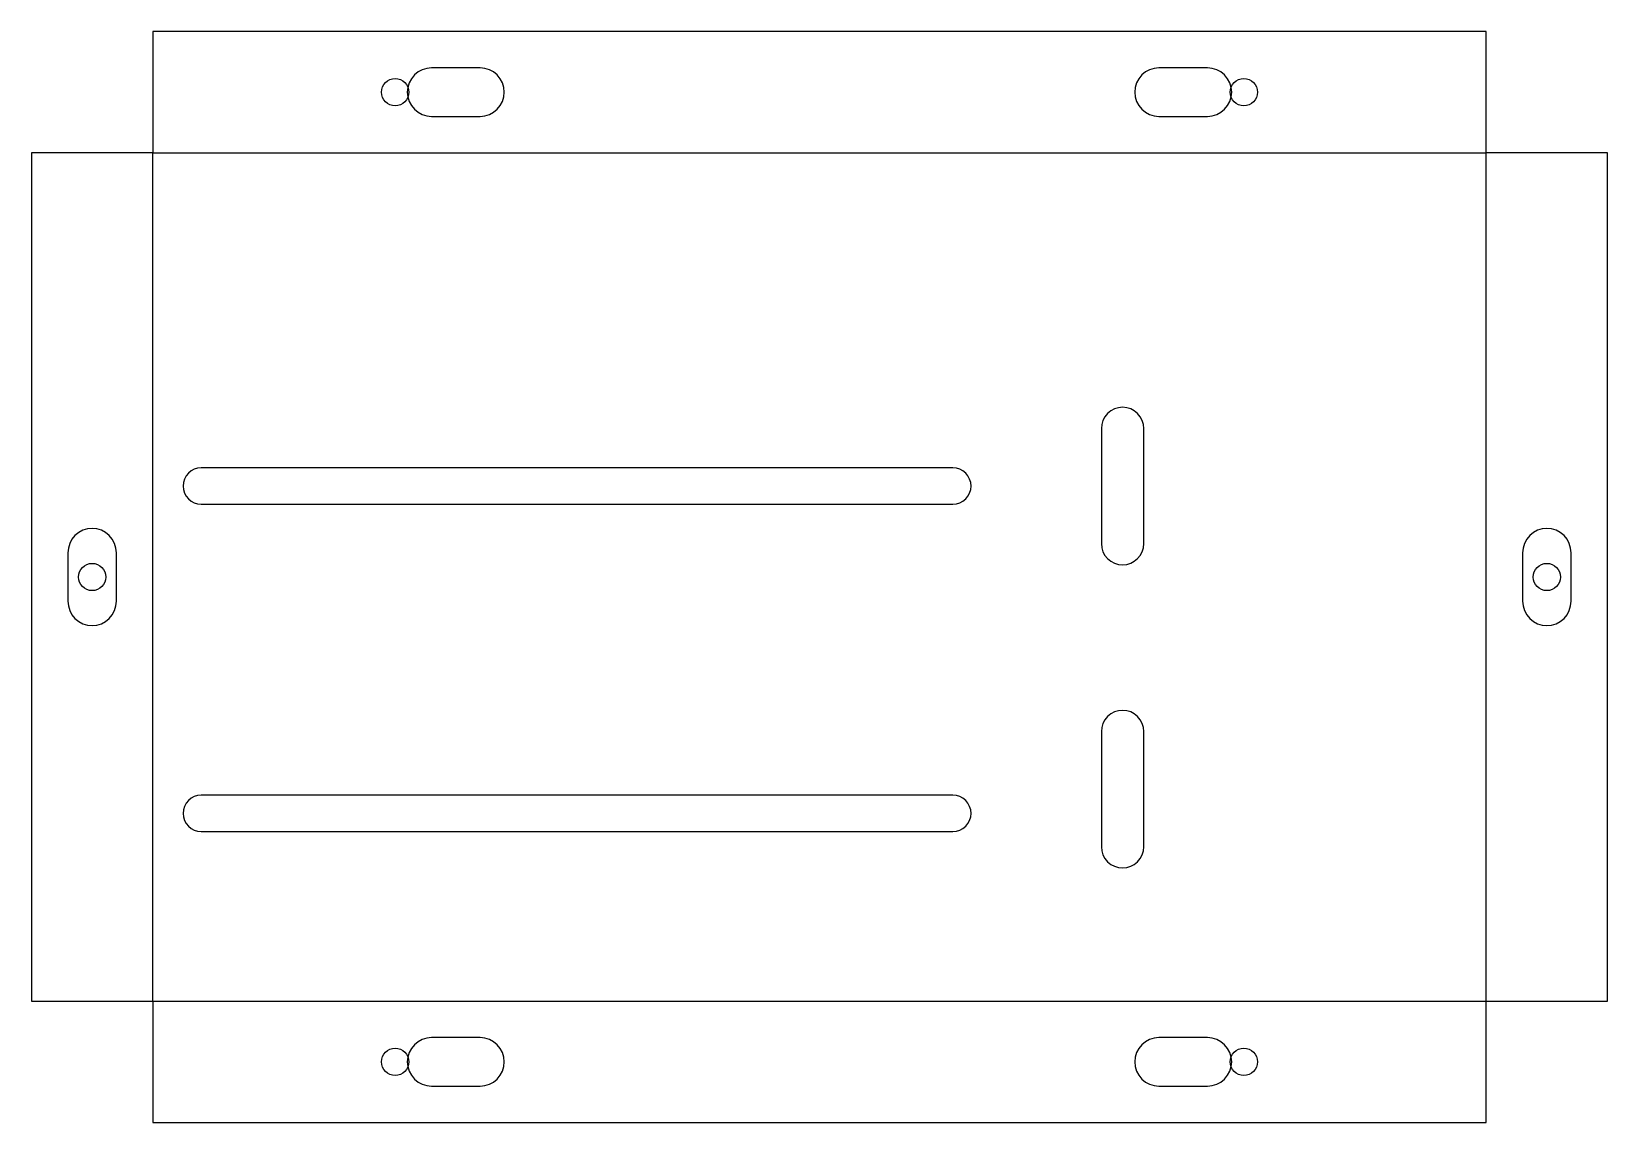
# Model space of a CAD drawing. Header units: millimetres. Extents: x 0 to 260, y 0 to 180.
import ezdxf

# ---------------------------------------------------------------- set-up
doc = ezdxf.new("R2010")
doc.units = ezdxf.units.MM

msp = doc.modelspace()

# ---------------------------------------------------------------- linework, layer by layer
at = {"layer": 'BEND'}
for p, q in [((20, 160), (240, 160)), ((20, 20), (20, 160)), ((240, 20), (240, 160)), ((20, 20), (240, 20))]:
    msp.add_line(p, q, dxfattribs=at)
at = {"layer": 'CUT'}
for p, q in [((240, 180), (20, 180)), ((20, 180), (20, 160)), ((240, 160), (240, 180)), ((62.67, 172.22), (62.3, 171.53)), ((63.17, 172.83), (62.67, 172.22)), ((63.78, 173.33), (63.17, 172.83)), ((64.47, 173.7), (63.78, 173.33)), ((65.22, 173.92), (64.47, 173.7)), ((66, 174), (65.22, 173.92)), ((74, 174), (66, 174)), ((74.78, 173.92), (74, 174)), ((75.53, 173.7), (74.78, 173.92)), ((76.22, 173.33), (75.53, 173.7)), ((76.83, 172.83), (76.22, 173.33)), ((77.33, 172.22), (76.83, 172.83)), ((77.7, 171.53), (77.33, 172.22)), ((182.67, 172.22), (182.3, 171.53)), ((183.17, 172.83), (182.67, 172.22)), ((183.78, 173.33), (183.17, 172.83)), ((184.47, 173.7), (183.78, 173.33)), ((185.22, 173.92), (184.47, 173.7)), ((186, 174), (185.22, 173.92)), ((194, 174), (186, 174)), ((194.78, 173.92), (194, 174)), ((195.53, 173.7), (194.78, 173.92)), ((196.22, 173.33), (195.53, 173.7)), ((196.83, 172.83), (196.22, 173.33)), ((197.33, 172.22), (196.83, 172.83)), ((197.7, 171.53), (197.33, 172.22)), ((62.08, 170.78), (62, 170)), ((62, 170), (62.08, 169.22)), ((62, 170), (62, 170)), ((62.3, 171.53), (62.08, 170.78)), ((62.08, 169.22), (62.3, 168.47)), ((77.92, 170.78), (77.7, 171.53)), ((77.7, 168.47), (77.92, 169.22)), ((78, 170), (77.92, 170.78)), ((77.92, 169.22), (78, 170)), ((78, 170), (78, 170)), ((182.08, 170.78), (182, 170)), ((182, 170), (182.08, 169.22)), ((182, 170), (182, 170)), ((182.3, 171.53), (182.08, 170.78)), ((182.08, 169.22), (182.3, 168.47)), ((197.92, 170.78), (197.7, 171.53)), ((197.7, 168.47), (197.92, 169.22)), ((198, 170), (197.92, 170.78)), ((197.92, 169.22), (198, 170)), ((198, 170), (198, 170)), ((62.3, 168.47), (62.67, 167.78)), ((62.67, 167.78), (63.17, 167.17)), ((63.17, 167.17), (63.78, 166.67)), ((63.78, 166.67), (64.47, 166.3)), ((75.53, 166.3), (76.22, 166.67)), ((76.22, 166.67), (76.83, 167.17)), ((76.83, 167.17), (77.33, 167.78)), ((77.33, 167.78), (77.7, 168.47)), ((182.3, 168.47), (182.67, 167.78)), ((182.67, 167.78), (183.17, 167.17)), ((183.17, 167.17), (183.78, 166.67)), ((183.78, 166.67), (184.47, 166.3)), ((195.53, 166.3), (196.22, 166.67)), ((196.22, 166.67), (196.83, 167.17)), ((196.83, 167.17), (197.33, 167.78)), ((197.33, 167.78), (197.7, 168.47)), ((64.47, 166.3), (65.22, 166.08)), ((65.22, 166.08), (66, 166)), ((66, 166), (74, 166)), ((74, 166), (74.78, 166.08)), ((74.78, 166.08), (75.53, 166.3)), ((184.47, 166.3), (185.22, 166.08)), ((185.22, 166.08), (186, 166)), ((186, 166), (194, 166)), ((194, 166), (194.78, 166.08)), ((194.78, 166.08), (195.53, 166.3)), ((20, 160), (0, 160)), ((0, 160), (0, 20)), ((260, 160), (240, 160)), ((260, 20), (260, 160)), ((178.06, 117.41), (177.53, 116.97)), ((178.66, 117.73), (178.06, 117.41)), ((179.32, 117.93), (178.66, 117.73)), ((180, 118), (179.32, 117.93)), ((180.68, 117.93), (180, 118)), ((180, 118), (180, 118)), ((181.34, 117.73), (180.68, 117.93)), ((181.94, 117.41), (181.34, 117.73)), ((182.47, 116.97), (181.94, 117.41)), ((176.57, 115.18), (176.5, 114.5)), ((176.5, 114.5), (176.5, 95.5)), ((176.77, 115.84), (176.57, 115.18)), ((177.09, 116.44), (176.77, 115.84)), ((177.53, 116.97), (177.09, 116.44)), ((182.91, 116.44), (182.47, 116.97)), ((183.23, 115.84), (182.91, 116.44)), ((183.43, 115.18), (183.23, 115.84)), ((183.5, 114.5), (183.43, 115.18)), ((183.5, 95.5), (183.5, 114.5)), ((25.51, 106.67), (25.23, 106.15)), ((25.88, 107.12), (25.51, 106.67)), ((26.33, 107.49), (25.88, 107.12)), ((26.85, 107.77), (26.33, 107.49)), ((27.41, 107.94), (26.85, 107.77)), ((28, 108), (27.41, 107.94)), ((152, 108), (28, 108)), ((152.59, 107.94), (152, 108)), ((153.15, 107.77), (152.59, 107.94)), ((153.67, 107.49), (153.15, 107.77)), ((154.12, 107.12), (153.67, 107.49)), ((154.49, 106.67), (154.12, 107.12)), ((154.77, 106.15), (154.49, 106.67)), ((25.06, 105.59), (25, 105)), ((25, 105), (25.06, 104.41)), ((25, 105), (25, 105)), ((25.23, 106.15), (25.06, 105.59)), ((25.06, 104.41), (25.23, 103.85)), ((154.94, 105.59), (154.77, 106.15)), ((154.77, 103.85), (154.94, 104.41)), ((155, 105), (154.94, 105.59)), ((154.94, 104.41), (155, 105)), ((155, 105), (155, 105)), ((25.23, 103.85), (25.51, 103.33)), ((25.51, 103.33), (25.88, 102.88)), ((25.88, 102.88), (26.33, 102.51)), ((26.33, 102.51), (26.85, 102.23)), ((26.85, 102.23), (27.41, 102.06)), ((27.41, 102.06), (28, 102)), ((28, 102), (152, 102)), ((152, 102), (152.59, 102.06)), ((152.59, 102.06), (153.15, 102.23)), ((153.15, 102.23), (153.67, 102.51)), ((153.67, 102.51), (154.12, 102.88)), ((154.12, 102.88), (154.49, 103.33)), ((154.49, 103.33), (154.77, 103.85)), ((6.67, 96.22), (6.3, 95.53)), ((7.17, 96.83), (6.67, 96.22)), ((7.78, 97.33), (7.17, 96.83)), ((8.47, 97.7), (7.78, 97.33)), ((9.22, 97.92), (8.47, 97.7)), ((10, 98), (9.22, 97.92)), ((10.78, 97.92), (10, 98)), ((10, 98), (10, 98)), ((11.53, 97.7), (10.78, 97.92)), ((12.22, 97.33), (11.53, 97.7)), ((12.83, 96.83), (12.22, 97.33)), ((13.33, 96.22), (12.83, 96.83)), ((13.7, 95.53), (13.33, 96.22)), ((246.67, 96.22), (246.3, 95.53)), ((247.17, 96.83), (246.67, 96.22)), ((247.78, 97.33), (247.17, 96.83)), ((248.47, 97.7), (247.78, 97.33)), ((249.22, 97.92), (248.47, 97.7)), ((250, 98), (249.22, 97.92)), ((250.78, 97.92), (250, 98)), ((250, 98), (250, 98)), ((251.53, 97.7), (250.78, 97.92)), ((252.22, 97.33), (251.53, 97.7)), ((252.83, 96.83), (252.22, 97.33)), ((253.33, 96.22), (252.83, 96.83)), ((253.7, 95.53), (253.33, 96.22)), ((6.08, 94.78), (6, 94)), ((6, 94), (6, 86)), ((6.3, 95.53), (6.08, 94.78)), ((13.92, 94.78), (13.7, 95.53)), ((14, 94), (13.92, 94.78)), ((14, 86), (14, 94)), ((176.5, 95.5), (176.57, 94.82)), ((176.57, 94.82), (176.77, 94.16)), ((176.77, 94.16), (177.09, 93.56)), ((182.91, 93.56), (183.23, 94.16)), ((183.23, 94.16), (183.43, 94.82)), ((183.43, 94.82), (183.5, 95.5)), ((246.08, 94.78), (246, 94)), ((246, 94), (246, 86)), ((246.3, 95.53), (246.08, 94.78)), ((253.92, 94.78), (253.7, 95.53)), ((254, 94), (253.92, 94.78)), ((254, 86), (254, 94)), ((177.09, 93.56), (177.53, 93.03)), ((177.53, 93.03), (178.06, 92.59)), ((178.06, 92.59), (178.66, 92.27)), ((178.66, 92.27), (179.32, 92.07)), ((179.32, 92.07), (180, 92)), ((180, 92), (180.68, 92.07)), ((180, 92), (180, 92)), ((180.68, 92.07), (181.34, 92.27)), ((181.34, 92.27), (181.94, 92.59)), ((181.94, 92.59), (182.47, 93.03)), ((182.47, 93.03), (182.91, 93.56)), ((6, 86), (6.08, 85.22)), ((13.92, 85.22), (14, 86)), ((246, 86), (246.08, 85.22)), ((253.92, 85.22), (254, 86)), ((6.08, 85.22), (6.3, 84.47)), ((6.3, 84.47), (6.67, 83.78)), ((6.67, 83.78), (7.17, 83.17)), ((12.83, 83.17), (13.33, 83.78)), ((13.33, 83.78), (13.7, 84.47)), ((13.7, 84.47), (13.92, 85.22)), ((246.08, 85.22), (246.3, 84.47)), ((246.3, 84.47), (246.67, 83.78)), ((246.67, 83.78), (247.17, 83.17)), ((252.83, 83.17), (253.33, 83.78)), ((253.33, 83.78), (253.7, 84.47)), ((253.7, 84.47), (253.92, 85.22)), ((7.17, 83.17), (7.78, 82.67)), ((7.78, 82.67), (8.47, 82.3)), ((8.47, 82.3), (9.22, 82.08)), ((9.22, 82.08), (10, 82)), ((10, 82), (10.78, 82.08)), ((10, 82), (10, 82)), ((10.78, 82.08), (11.53, 82.3)), ((11.53, 82.3), (12.22, 82.67)), ((12.22, 82.67), (12.83, 83.17)), ((247.17, 83.17), (247.78, 82.67)), ((247.78, 82.67), (248.47, 82.3)), ((248.47, 82.3), (249.22, 82.08)), ((249.22, 82.08), (250, 82)), ((250, 82), (250.78, 82.08)), ((250, 82), (250, 82)), ((250.78, 82.08), (251.53, 82.3)), ((251.53, 82.3), (252.22, 82.67)), ((252.22, 82.67), (252.83, 83.17)), ((178.66, 67.73), (178.06, 67.41)), ((179.32, 67.93), (178.66, 67.73)), ((180, 68), (179.32, 67.93)), ((180.68, 67.93), (180, 68)), ((180, 68), (180, 68)), ((181.34, 67.73), (180.68, 67.93)), ((181.94, 67.41), (181.34, 67.73)), ((176.57, 65.18), (176.5, 64.5)), ((176.77, 65.84), (176.57, 65.18)), ((177.09, 66.44), (176.77, 65.84)), ((177.53, 66.97), (177.09, 66.44)), ((178.06, 67.41), (177.53, 66.97)), ((182.47, 66.97), (181.94, 67.41)), ((182.91, 66.44), (182.47, 66.97)), ((183.23, 65.84), (182.91, 66.44)), ((183.43, 65.18), (183.23, 65.84)), ((183.5, 64.5), (183.43, 65.18)), ((176.5, 64.5), (176.5, 45.5)), ((183.5, 45.5), (183.5, 64.5)), ((25.23, 52.15), (25.06, 51.59)), ((25.51, 52.67), (25.23, 52.15)), ((25.88, 53.12), (25.51, 52.67)), ((26.33, 53.49), (25.88, 53.12)), ((26.85, 53.77), (26.33, 53.49)), ((27.41, 53.94), (26.85, 53.77)), ((28, 54), (27.41, 53.94)), ((152, 54), (28, 54)), ((152.59, 53.94), (152, 54)), ((153.15, 53.77), (152.59, 53.94)), ((153.67, 53.49), (153.15, 53.77)), ((154.12, 53.12), (153.67, 53.49)), ((154.49, 52.67), (154.12, 53.12)), ((154.77, 52.15), (154.49, 52.67)), ((154.94, 51.59), (154.77, 52.15)), ((25.06, 51.59), (25, 51)), ((25, 51), (25.06, 50.41)), ((25, 51), (25, 51)), ((25.06, 50.41), (25.23, 49.85)), ((25.23, 49.85), (25.51, 49.33)), ((154.49, 49.33), (154.77, 49.85)), ((154.77, 49.85), (154.94, 50.41)), ((155, 51), (154.94, 51.59)), ((154.94, 50.41), (155, 51)), ((155, 51), (155, 51)), ((25.51, 49.33), (25.88, 48.88)), ((25.88, 48.88), (26.33, 48.51)), ((26.33, 48.51), (26.85, 48.23)), ((26.85, 48.23), (27.41, 48.06)), ((27.41, 48.06), (28, 48)), ((28, 48), (152, 48)), ((152, 48), (152.59, 48.06)), ((152.59, 48.06), (153.15, 48.23)), ((153.15, 48.23), (153.67, 48.51)), ((153.67, 48.51), (154.12, 48.88)), ((154.12, 48.88), (154.49, 49.33)), ((176.5, 45.5), (176.57, 44.82)), ((176.57, 44.82), (176.77, 44.16)), ((183.23, 44.16), (183.43, 44.82)), ((183.43, 44.82), (183.5, 45.5)), ((176.77, 44.16), (177.09, 43.56)), ((177.09, 43.56), (177.53, 43.03)), ((177.53, 43.03), (178.06, 42.59)), ((178.06, 42.59), (178.66, 42.27)), ((178.66, 42.27), (179.32, 42.07)), ((179.32, 42.07), (180, 42)), ((180, 42), (180.68, 42.07)), ((180, 42), (180, 42)), ((180.68, 42.07), (181.34, 42.27)), ((181.34, 42.27), (181.94, 42.59)), ((181.94, 42.59), (182.47, 43.03)), ((182.47, 43.03), (182.91, 43.56)), ((182.91, 43.56), (183.23, 44.16)), ((0, 20), (20, 20)), ((20, 20), (20, 0)), ((240, 0), (240, 20)), ((240, 20), (260, 20)), ((63.78, 13.33), (63.17, 12.83)), ((64.47, 13.7), (63.78, 13.33)), ((65.22, 13.92), (64.47, 13.7)), ((66, 14), (65.22, 13.92)), ((74, 14), (66, 14)), ((74.78, 13.92), (74, 14)), ((75.53, 13.7), (74.78, 13.92)), ((76.22, 13.33), (75.53, 13.7)), ((76.83, 12.83), (76.22, 13.33)), ((183.78, 13.33), (183.17, 12.83)), ((184.47, 13.7), (183.78, 13.33)), ((185.22, 13.92), (184.47, 13.7)), ((186, 14), (185.22, 13.92)), ((194, 14), (186, 14)), ((194.78, 13.92), (194, 14)), ((195.53, 13.7), (194.78, 13.92)), ((196.22, 13.33), (195.53, 13.7)), ((196.83, 12.83), (196.22, 13.33)), ((62.08, 10.78), (62, 10)), ((62.3, 11.53), (62.08, 10.78)), ((62.67, 12.22), (62.3, 11.53)), ((63.17, 12.83), (62.67, 12.22)), ((77.33, 12.22), (76.83, 12.83)), ((77.7, 11.53), (77.33, 12.22)), ((77.92, 10.78), (77.7, 11.53)), ((78, 10), (77.92, 10.78)), ((182.08, 10.78), (182, 10)), ((182.3, 11.53), (182.08, 10.78)), ((182.67, 12.22), (182.3, 11.53)), ((183.17, 12.83), (182.67, 12.22)), ((197.33, 12.22), (196.83, 12.83)), ((197.7, 11.53), (197.33, 12.22)), ((197.92, 10.78), (197.7, 11.53)), ((198, 10), (197.92, 10.78)), ((62, 10), (62.08, 9.22)), ((62, 10), (62, 10)), ((62.08, 9.22), (62.3, 8.47)), ((62.3, 8.47), (62.67, 7.78)), ((77.33, 7.78), (77.7, 8.47)), ((77.7, 8.47), (77.92, 9.22)), ((77.92, 9.22), (78, 10)), ((78, 10), (78, 10)), ((182, 10), (182.08, 9.22)), ((182, 10), (182, 10)), ((182.08, 9.22), (182.3, 8.47)), ((182.3, 8.47), (182.67, 7.78)), ((197.33, 7.78), (197.7, 8.47)), ((197.7, 8.47), (197.92, 9.22)), ((197.92, 9.22), (198, 10)), ((198, 10), (198, 10)), ((62.67, 7.78), (63.17, 7.17)), ((63.17, 7.17), (63.78, 6.67)), ((63.78, 6.67), (64.47, 6.3)), ((64.47, 6.3), (65.22, 6.08)), ((65.22, 6.08), (66, 6)), ((66, 6), (74, 6)), ((74, 6), (74.78, 6.08)), ((74.78, 6.08), (75.53, 6.3)), ((75.53, 6.3), (76.22, 6.67)), ((76.22, 6.67), (76.83, 7.17)), ((76.83, 7.17), (77.33, 7.78)), ((182.67, 7.78), (183.17, 7.17)), ((183.17, 7.17), (183.78, 6.67)), ((183.78, 6.67), (184.47, 6.3)), ((184.47, 6.3), (185.22, 6.08)), ((185.22, 6.08), (186, 6)), ((186, 6), (194, 6)), ((194, 6), (194.78, 6.08)), ((194.78, 6.08), (195.53, 6.3)), ((195.53, 6.3), (196.22, 6.67)), ((196.22, 6.67), (196.83, 7.17)), ((196.83, 7.17), (197.33, 7.78)), ((20, 0), (240, 0))]:
    msp.add_line(p, q, dxfattribs=at)
for centre in [(60, 170), (200, 170), (10, 90), (250, 90), (60, 10), (200, 10)]:
    msp.add_circle(centre, 2.25, dxfattribs=at)

doc.saveas('drawing.dxf')
